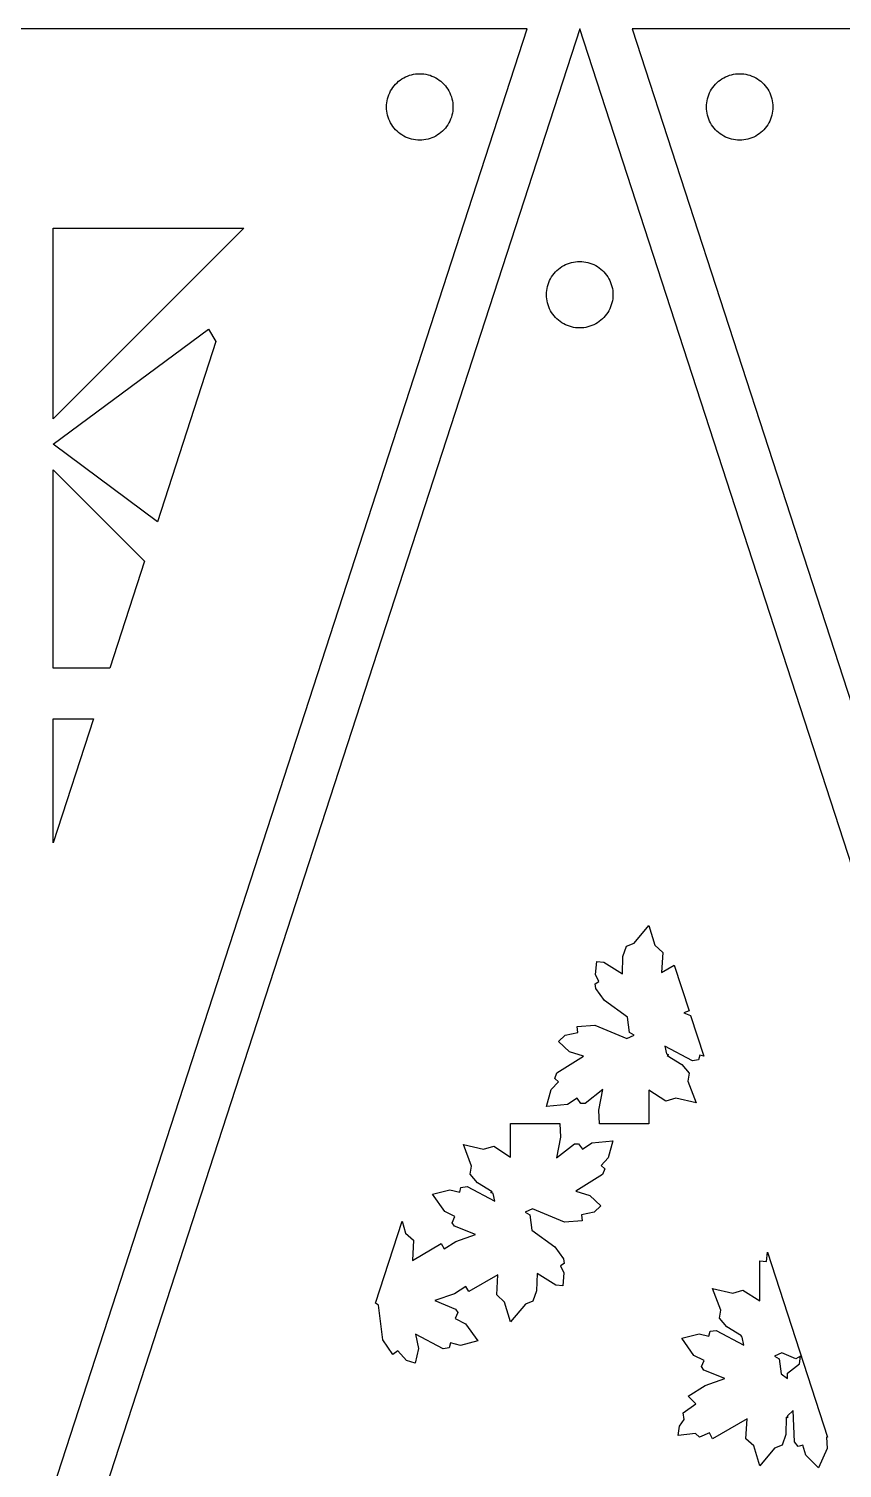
# Model space of a CAD drawing. Header units: metres. Extents: x 20 to 1108, y 20 to 251.
# Drawn here: x 218.2 to 267.1, y 164.2 to 250.8 of the extents above; entities that cross this region are included whole.
import ezdxf

# ---------------------------------------------------------------- set-up
doc = ezdxf.new("R2010")
doc.units = ezdxf.units.M

msp = doc.modelspace()

# ---------------------------------------------------------------- linework, layer by layer
for p, q in [((248.154, 250.826), (98.1544, 250.826)), ((173.154, 20.0001), (248.154, 250.826)), ((251.309, 250.826), (176.309, 20)), ((326.309, 20), (251.309, 250.826)), ((404.463, 250.826), (254.463, 250.826)), ((254.463, 250.826), (329.463, 20.0001)), ((240.407, 247.665), (240.507, 247.742)), ((240.507, 247.742), (240.61, 247.813)), ((240.61, 247.813), (240.719, 247.877)), ((240.719, 247.877), (240.831, 247.934)), ((240.831, 247.934), (240.946, 247.984)), ((240.946, 247.984), (241.065, 248.026)), ((241.065, 248.026), (241.185, 248.062)), ((241.185, 248.062), (241.308, 248.089)), ((241.308, 248.089), (241.432, 248.109)), ((241.432, 248.109), (241.557, 248.12)), ((241.557, 248.12), (241.683, 248.124)), ((241.683, 248.124), (241.808, 248.12)), ((241.808, 248.12), (241.933, 248.109)), ((241.933, 248.109), (242.057, 248.089)), ((242.057, 248.089), (242.18, 248.062)), ((242.18, 248.062), (242.3, 248.026)), ((242.3, 248.026), (242.418, 247.984)), ((242.418, 247.984), (242.534, 247.934)), ((242.534, 247.934), (242.646, 247.877)), ((242.646, 247.877), (242.754, 247.813)), ((242.754, 247.813), (242.858, 247.742)), ((242.858, 247.742), (242.957, 247.665)), ((259.66, 247.665), (259.76, 247.742)), ((259.76, 247.742), (259.864, 247.813)), ((259.864, 247.813), (259.972, 247.877)), ((259.972, 247.877), (260.083, 247.934)), ((260.083, 247.934), (260.2, 247.984)), ((260.2, 247.984), (260.318, 248.026)), ((260.318, 248.026), (260.438, 248.062)), ((260.438, 248.062), (260.561, 248.089)), ((260.561, 248.089), (260.685, 248.109)), ((260.685, 248.109), (260.81, 248.12)), ((260.81, 248.12), (260.935, 248.124)), ((260.935, 248.124), (261.061, 248.12)), ((261.061, 248.12), (261.186, 248.109)), ((261.186, 248.109), (261.31, 248.089)), ((261.31, 248.089), (261.433, 248.062)), ((261.433, 248.062), (261.553, 248.026)), ((261.553, 248.026), (261.671, 247.984)), ((261.671, 247.984), (261.786, 247.934)), ((261.786, 247.934), (261.899, 247.877)), ((261.899, 247.877), (262.007, 247.813)), ((262.007, 247.813), (262.111, 247.742)), ((262.111, 247.742), (262.21, 247.665)), ((239.78, 246.742), (239.822, 246.86)), ((239.822, 246.86), (239.872, 246.976)), ((239.872, 246.976), (239.93, 247.087)), ((239.93, 247.087), (239.993, 247.195)), ((239.993, 247.195), (240.065, 247.3)), ((240.065, 247.3), (240.141, 247.399)), ((240.141, 247.399), (240.225, 247.493)), ((240.225, 247.493), (240.314, 247.582)), ((240.314, 247.582), (240.407, 247.665)), ((242.957, 247.665), (243.052, 247.582)), ((243.052, 247.582), (243.14, 247.493)), ((243.14, 247.493), (243.224, 247.399)), ((243.224, 247.399), (243.3, 247.3)), ((243.3, 247.3), (243.371, 247.195)), ((243.371, 247.195), (243.435, 247.087)), ((243.435, 247.087), (243.492, 246.976)), ((243.492, 246.976), (243.542, 246.86)), ((243.542, 246.86), (243.584, 246.742)), ((259.034, 246.742), (259.076, 246.86)), ((259.076, 246.86), (259.125, 246.976)), ((259.125, 246.976), (259.183, 247.087)), ((259.183, 247.087), (259.246, 247.195)), ((259.246, 247.195), (259.318, 247.3)), ((259.318, 247.3), (259.394, 247.399)), ((259.394, 247.399), (259.478, 247.493)), ((259.478, 247.493), (259.566, 247.582)), ((259.566, 247.582), (259.66, 247.665)), ((262.21, 247.665), (262.304, 247.582)), ((262.304, 247.582), (262.393, 247.493)), ((262.393, 247.493), (262.477, 247.399)), ((262.477, 247.399), (262.553, 247.3)), ((262.553, 247.3), (262.624, 247.195)), ((262.624, 247.195), (262.688, 247.087)), ((262.688, 247.087), (262.745, 246.976)), ((262.745, 246.976), (262.795, 246.86)), ((262.795, 246.86), (262.837, 246.742)), ((239.683, 246.124), (239.687, 246.249)), ((239.687, 245.998), (239.683, 246.124)), ((239.687, 246.249), (239.698, 246.375)), ((239.698, 245.873), (239.687, 245.998)), ((239.698, 246.375), (239.718, 246.499)), ((239.718, 246.499), (239.745, 246.621)), ((239.745, 246.621), (239.78, 246.742)), ((243.584, 246.742), (243.619, 246.621)), ((243.619, 246.621), (243.647, 246.499)), ((243.647, 246.499), (243.666, 246.375)), ((243.666, 246.375), (243.678, 246.249)), ((243.678, 245.998), (243.666, 245.873)), ((243.678, 246.249), (243.683, 246.124)), ((243.683, 246.124), (243.678, 245.998)), ((258.935, 246.124), (258.94, 246.249)), ((258.94, 245.998), (258.935, 246.124)), ((258.94, 246.249), (258.951, 246.375)), ((258.951, 245.873), (258.94, 245.998)), ((258.951, 246.375), (258.971, 246.499)), ((258.971, 246.499), (258.998, 246.621)), ((258.998, 246.621), (259.034, 246.742)), ((262.837, 246.742), (262.872, 246.621)), ((262.872, 246.621), (262.9, 246.499)), ((262.9, 246.499), (262.919, 246.375)), ((262.919, 246.375), (262.931, 246.249)), ((262.931, 245.998), (262.919, 245.873)), ((262.931, 246.249), (262.935, 246.124)), ((262.935, 246.124), (262.931, 245.998)), ((239.718, 245.749), (239.698, 245.873)), ((239.745, 245.627), (239.718, 245.749)), ((239.78, 245.506), (239.745, 245.627)), ((239.822, 245.388), (239.78, 245.506)), ((239.872, 245.273), (239.822, 245.388)), ((239.93, 245.16), (239.872, 245.273)), ((239.993, 245.052), (239.93, 245.16)), ((243.435, 245.16), (243.371, 245.052)), ((243.492, 245.273), (243.435, 245.16)), ((243.542, 245.388), (243.492, 245.273)), ((243.584, 245.506), (243.542, 245.388)), ((243.619, 245.627), (243.584, 245.506)), ((243.647, 245.749), (243.619, 245.627)), ((243.666, 245.873), (243.647, 245.749)), ((258.971, 245.749), (258.951, 245.873)), ((258.998, 245.627), (258.971, 245.749)), ((259.034, 245.506), (258.998, 245.627)), ((259.076, 245.388), (259.034, 245.506)), ((259.125, 245.273), (259.076, 245.388)), ((259.183, 245.16), (259.125, 245.273)), ((259.246, 245.052), (259.183, 245.16)), ((262.688, 245.16), (262.624, 245.052)), ((262.745, 245.273), (262.688, 245.16)), ((262.795, 245.388), (262.745, 245.273)), ((262.837, 245.506), (262.795, 245.388)), ((262.872, 245.627), (262.837, 245.506)), ((262.9, 245.749), (262.872, 245.627)), ((262.919, 245.873), (262.9, 245.749)), ((240.065, 244.948), (239.993, 245.052)), ((240.141, 244.849), (240.065, 244.948)), ((240.225, 244.755), (240.141, 244.849)), ((240.314, 244.666), (240.225, 244.755)), ((240.407, 244.583), (240.314, 244.666)), ((240.507, 244.506), (240.407, 244.583)), ((240.61, 244.436), (240.507, 244.506)), ((240.719, 244.371), (240.61, 244.436)), ((240.831, 244.315), (240.719, 244.371)), ((240.946, 244.265), (240.831, 244.315)), ((241.065, 244.222), (240.946, 244.265)), ((242.418, 244.265), (242.3, 244.222)), ((242.534, 244.315), (242.418, 244.265)), ((242.646, 244.371), (242.534, 244.315)), ((242.754, 244.436), (242.646, 244.371)), ((242.858, 244.506), (242.754, 244.436)), ((242.957, 244.583), (242.858, 244.506)), ((243.052, 244.666), (242.957, 244.583)), ((243.14, 244.755), (243.052, 244.666)), ((243.224, 244.849), (243.14, 244.755)), ((243.3, 244.948), (243.224, 244.849)), ((243.371, 245.052), (243.3, 244.948)), ((259.318, 244.948), (259.246, 245.052)), ((259.394, 244.849), (259.318, 244.948)), ((259.478, 244.755), (259.394, 244.849)), ((259.566, 244.666), (259.478, 244.755)), ((259.66, 244.583), (259.566, 244.666)), ((259.76, 244.506), (259.66, 244.583)), ((259.864, 244.436), (259.76, 244.506)), ((259.972, 244.371), (259.864, 244.436)), ((260.083, 244.315), (259.972, 244.371)), ((260.2, 244.265), (260.083, 244.315)), ((260.318, 244.222), (260.2, 244.265)), ((261.671, 244.265), (261.553, 244.222)), ((261.786, 244.315), (261.671, 244.265)), ((261.899, 244.371), (261.786, 244.315)), ((262.007, 244.436), (261.899, 244.371)), ((262.111, 244.506), (262.007, 244.436)), ((262.21, 244.583), (262.111, 244.506)), ((262.304, 244.666), (262.21, 244.583)), ((262.393, 244.755), (262.304, 244.666)), ((262.477, 244.849), (262.393, 244.755)), ((262.553, 244.948), (262.477, 244.849)), ((262.624, 245.052), (262.553, 244.948)), ((241.185, 244.187), (241.065, 244.222)), ((241.308, 244.159), (241.185, 244.187)), ((241.432, 244.14), (241.308, 244.159)), ((241.557, 244.128), (241.432, 244.14)), ((241.683, 244.124), (241.557, 244.128)), ((241.808, 244.128), (241.683, 244.124)), ((241.933, 244.14), (241.808, 244.128)), ((242.057, 244.159), (241.933, 244.14)), ((242.18, 244.187), (242.057, 244.159)), ((242.3, 244.222), (242.18, 244.187)), ((260.438, 244.187), (260.318, 244.222)), ((260.561, 244.159), (260.438, 244.187)), ((260.685, 244.14), (260.561, 244.159)), ((260.81, 244.128), (260.685, 244.14)), ((260.935, 244.124), (260.81, 244.128)), ((261.061, 244.128), (260.935, 244.124)), ((261.186, 244.14), (261.061, 244.128)), ((261.31, 244.159), (261.186, 244.14)), ((261.433, 244.187), (261.31, 244.159)), ((261.553, 244.222), (261.433, 244.187)), ((219.622, 238.826), (231.091, 238.826)), ((231.091, 238.826), (219.622, 227.357)), ((219.622, 227.357), (219.622, 238.826)), ((250.034, 236.367), (250.133, 236.444)), ((250.133, 236.444), (250.238, 236.515)), ((250.238, 236.515), (250.345, 236.579)), ((250.345, 236.579), (250.457, 236.636)), ((250.457, 236.636), (250.572, 236.686)), ((250.572, 236.686), (250.691, 236.728)), ((250.691, 236.728), (250.812, 236.763)), ((250.812, 236.763), (250.934, 236.791)), ((250.934, 236.791), (251.058, 236.81)), ((251.058, 236.81), (251.183, 236.822)), ((251.183, 236.822), (251.309, 236.826)), ((251.309, 236.826), (251.435, 236.822)), ((251.435, 236.822), (251.56, 236.81)), ((251.56, 236.81), (251.684, 236.791)), ((251.684, 236.791), (251.806, 236.763)), ((251.806, 236.763), (251.927, 236.728)), ((251.927, 236.728), (252.045, 236.686)), ((252.045, 236.686), (252.16, 236.636)), ((252.16, 236.636), (252.273, 236.579)), ((252.273, 236.579), (252.38, 236.515)), ((252.38, 236.515), (252.485, 236.444)), ((252.485, 236.444), (252.583, 236.367)), ((249.449, 235.562), (249.499, 235.678)), ((249.499, 235.678), (249.556, 235.79)), ((249.556, 235.79), (249.62, 235.898)), ((249.62, 235.898), (249.691, 236.002)), ((249.691, 236.002), (249.768, 236.101)), ((249.768, 236.101), (249.851, 236.195)), ((249.851, 236.195), (249.94, 236.284)), ((249.94, 236.284), (250.034, 236.367)), ((252.583, 236.367), (252.678, 236.284)), ((252.678, 236.284), (252.767, 236.195)), ((252.767, 236.195), (252.85, 236.101)), ((252.85, 236.101), (252.927, 236.002)), ((252.927, 236.002), (252.997, 235.898)), ((252.997, 235.898), (253.062, 235.79)), ((253.062, 235.79), (253.118, 235.678)), ((253.118, 235.678), (253.168, 235.562)), ((249.309, 234.826), (249.313, 234.952)), ((249.313, 234.701), (249.309, 234.826)), ((249.313, 234.952), (249.324, 235.077)), ((249.324, 234.576), (249.313, 234.701)), ((249.324, 235.077), (249.344, 235.201)), ((249.344, 235.201), (249.371, 235.324)), ((249.371, 235.324), (249.406, 235.444)), ((249.406, 235.444), (249.449, 235.562)), ((253.168, 235.562), (253.211, 235.444)), ((253.211, 235.444), (253.246, 235.324)), ((253.246, 235.324), (253.274, 235.201)), ((253.274, 235.201), (253.293, 235.077)), ((253.293, 235.077), (253.305, 234.952)), ((253.305, 234.701), (253.293, 234.576)), ((253.305, 234.952), (253.309, 234.826)), ((253.309, 234.826), (253.305, 234.701)), ((249.344, 234.451), (249.324, 234.576)), ((249.371, 234.329), (249.344, 234.451)), ((249.406, 234.208), (249.371, 234.329)), ((249.449, 234.09), (249.406, 234.208)), ((249.499, 233.975), (249.449, 234.09)), ((249.556, 233.863), (249.499, 233.975)), ((249.62, 233.755), (249.556, 233.863)), ((253.062, 233.863), (252.997, 233.755)), ((253.118, 233.975), (253.062, 233.863)), ((253.168, 234.09), (253.118, 233.975)), ((253.211, 234.208), (253.168, 234.09)), ((253.246, 234.329), (253.211, 234.208)), ((253.274, 234.451), (253.246, 234.329)), ((253.293, 234.576), (253.274, 234.451)), ((249.691, 233.651), (249.62, 233.755)), ((249.768, 233.551), (249.691, 233.651)), ((249.851, 233.457), (249.768, 233.551)), ((249.94, 233.368), (249.851, 233.457)), ((250.034, 233.285), (249.94, 233.368)), ((250.133, 233.208), (250.034, 233.285)), ((250.238, 233.138), (250.133, 233.208)), ((250.345, 233.074), (250.238, 233.138)), ((250.457, 233.017), (250.345, 233.074)), ((250.572, 232.967), (250.457, 233.017)), ((252.16, 233.017), (252.045, 232.967)), ((252.273, 233.074), (252.16, 233.017)), ((252.38, 233.138), (252.273, 233.074)), ((252.485, 233.208), (252.38, 233.138)), ((252.583, 233.285), (252.485, 233.208)), ((252.678, 233.368), (252.583, 233.285)), ((252.767, 233.457), (252.678, 233.368)), ((252.85, 233.551), (252.767, 233.457)), ((252.927, 233.651), (252.85, 233.551)), ((252.997, 233.755), (252.927, 233.651)), ((219.624, 225.826), (228.964, 232.757)), ((228.964, 232.757), (229.42, 232.002)), ((250.691, 232.924), (250.572, 232.967)), ((250.812, 232.889), (250.691, 232.924)), ((250.934, 232.862), (250.812, 232.889)), ((251.058, 232.842), (250.934, 232.862)), ((251.183, 232.83), (251.058, 232.842)), ((251.309, 232.826), (251.183, 232.83)), ((251.435, 232.83), (251.309, 232.826)), ((251.56, 232.842), (251.435, 232.83)), ((251.684, 232.862), (251.56, 232.842)), ((251.806, 232.889), (251.684, 232.862)), ((251.927, 232.924), (251.806, 232.889)), ((252.045, 232.967), (251.927, 232.924)), ((229.42, 232.002), (225.9, 221.169)), ((225.9, 221.169), (219.624, 225.826)), ((219.622, 212.352), (219.622, 224.296)), ((219.622, 224.296), (225.128, 218.79)), ((225.128, 218.79), (223.035, 212.352)), ((223.035, 212.352), (219.622, 212.352)), ((219.622, 209.301), (222.044, 209.301)), ((222.044, 209.301), (219.622, 201.846)), ((219.622, 201.846), (219.622, 209.301)), ((254.578, 195.81), (255.474, 196.883)), ((255.474, 196.883), (255.832, 195.681)), ((254.132, 195.634), (254.578, 195.81)), ((253.875, 193.959), (253.902, 194.999)), ((253.902, 194.999), (254.132, 195.634)), ((255.832, 195.681), (256.303, 195.259)), ((256.303, 195.259), (256.237, 194.05)), ((252.267, 193.932), (252.332, 194.718)), ((252.332, 194.718), (252.751, 194.673)), ((252.751, 194.673), (253.875, 193.959)), ((256.237, 194.05), (256.996, 194.491)), ((256.996, 194.491), (257.891, 191.735)), ((252.238, 193.364), (252.459, 193.506)), ((252.281, 193.083), (252.238, 193.364)), ((252.459, 193.506), (252.267, 193.932)), ((252.803, 192.353), (252.281, 193.083)), ((254.192, 191.349), (252.803, 192.353)), ((257.891, 191.735), (257.578, 191.628)), ((257.578, 191.628), (257.979, 191.465)), ((257.979, 191.465), (258.774, 189.019)), ((251.155, 190.802), (252.217, 190.885)), ((251.203, 190.438), (251.155, 190.802)), ((252.217, 190.885), (254.154, 190.081)), ((254.313, 190.435), (254.192, 191.349)), ((250.03, 189.903), (250.437, 190.284)), ((250.695, 189.283), (250.03, 189.903)), ((250.437, 190.284), (251.203, 190.438)), ((254.154, 190.081), (254.588, 190.274)), ((254.588, 190.274), (254.313, 190.435)), ((249.941, 188.014), (251.542, 189.014)), ((251.542, 189.014), (250.695, 189.283)), ((258.091, 188.731), (256.423, 189.618)), ((256.423, 189.618), (256.524, 189.16)), ((256.524, 189.16), (256.655, 189.093)), ((256.655, 189.093), (256.574, 189.051)), ((256.574, 189.051), (257.463, 188.51)), ((258.529, 189.08), (258.458, 188.784)), ((258.774, 189.019), (258.529, 189.08)), ((249.804, 187.667), (249.941, 188.014)), ((257.463, 188.51), (257.896, 187.991)), ((257.896, 187.991), (257.825, 187.511)), ((258.458, 188.784), (258.091, 188.731)), ((249.593, 187.011), (250.024, 187.461)), ((250.024, 187.461), (249.804, 187.667)), ((257.825, 187.511), (258.31, 186.203)), ((249.308, 185.977), (249.593, 187.011)), ((251.151, 186.477), (250.571, 186.096)), ((251.38, 186.155), (251.151, 186.477)), ((252.703, 187.007), (251.632, 186.174)), ((252.465, 185.772), (252.703, 187.007)), ((256.487, 186.299), (255.473, 186.959)), ((255.473, 186.959), (255.478, 184.951)), ((257.091, 186.495), (256.487, 186.299)), ((258.31, 186.203), (257.091, 186.495)), ((250.571, 186.096), (249.308, 185.977)), ((251.632, 186.174), (251.38, 186.155)), ((252.502, 184.951), (252.465, 185.772)), ((247.145, 182.944), (247.14, 184.952)), ((247.14, 184.952), (250.115, 184.952)), ((250.115, 184.952), (250.153, 184.13)), ((255.478, 184.951), (252.502, 184.951)), ((244.792, 182.392), (244.308, 183.7)), ((244.308, 183.7), (245.527, 183.408)), ((245.527, 183.408), (246.131, 183.603)), ((246.131, 183.603), (247.145, 182.944)), ((250.153, 184.13), (249.914, 182.895)), ((249.914, 182.895), (250.986, 183.729)), ((250.986, 183.729), (251.238, 183.747)), ((251.238, 183.747), (251.467, 183.425)), ((251.467, 183.425), (252.046, 183.807)), ((252.046, 183.807), (253.31, 183.926)), ((253.31, 183.926), (253.025, 182.891)), ((253.025, 182.891), (252.594, 182.442)), ((244.722, 181.912), (244.792, 182.392)), ((245.154, 181.393), (244.722, 181.912)), ((252.677, 181.889), (251.075, 180.889)), ((252.594, 182.442), (252.814, 182.235)), ((252.814, 182.235), (252.677, 181.889)), ((244.089, 180.823), (244.159, 181.118)), ((244.159, 181.118), (244.527, 181.172)), ((244.527, 181.172), (246.195, 180.284)), ((246.043, 180.852), (245.154, 181.393)), ((242.447, 180.7), (243.49, 180.971)), ((243.183, 179.663), (242.447, 180.7)), ((243.49, 180.971), (244.089, 180.823)), ((245.962, 180.809), (246.043, 180.852)), ((246.094, 180.743), (245.962, 180.809)), ((246.195, 180.284), (246.094, 180.743)), ((251.075, 180.889), (251.923, 180.62)), ((251.923, 180.62), (252.587, 180)), ((243.801, 179.356), (243.183, 179.663)), ((243.639, 178.994), (243.801, 179.356)), ((248.463, 179.822), (248.029, 179.628)), ((248.029, 179.628), (248.305, 179.468)), ((248.305, 179.468), (248.426, 178.553)), ((250.401, 179.018), (248.463, 179.822)), ((252.181, 179.619), (251.414, 179.464)), ((251.414, 179.464), (251.462, 179.101)), ((252.587, 180), (252.181, 179.619)), ((239.015, 174.156), (240.616, 179.087)), ((240.616, 179.087), (240.833, 178.36)), ((243.78, 178.786), (243.639, 178.994)), ((245.039, 178.275), (243.78, 178.786)), ((248.426, 178.553), (249.815, 177.55)), ((251.462, 179.101), (250.401, 179.018)), ((240.833, 178.36), (241.304, 177.938)), ((241.304, 177.938), (241.238, 176.728)), ((241.238, 176.728), (242.977, 177.736)), ((242.977, 177.736), (243.157, 177.423)), ((243.157, 177.423), (243.848, 177.865)), ((243.848, 177.865), (245.039, 178.275)), ((249.815, 177.55), (250.336, 176.819)), ((250.336, 176.819), (250.38, 176.538)), ((262.144, 174.284), (262.138, 176.696)), ((262.138, 176.696), (262.548, 176.652)), ((262.548, 176.652), (262.606, 177.225)), ((262.606, 177.225), (266.221, 166.098)), ((246.381, 175.853), (244.642, 174.844)), ((246.315, 174.644), (246.381, 175.853)), ((248.742, 175.943), (248.716, 174.903)), ((249.866, 175.229), (248.742, 175.943)), ((250.38, 176.538), (250.158, 176.396)), ((250.158, 176.396), (250.351, 175.971)), ((250.351, 175.971), (250.285, 175.185)), ((244.461, 175.157), (243.768, 174.716)), ((244.642, 174.844), (244.461, 175.157)), ((250.285, 175.185), (249.866, 175.229)), ((259.791, 173.732), (259.308, 175.041)), ((259.308, 175.041), (260.527, 174.747)), ((260.527, 174.747), (261.132, 174.943)), ((261.132, 174.943), (262.144, 174.284)), ((239.194, 174.028), (239.015, 174.156)), ((243.768, 174.716), (242.581, 174.305)), ((242.581, 174.305), (243.837, 173.795)), ((246.785, 174.221), (246.315, 174.644)), ((247.144, 173.02), (246.785, 174.221)), ((248.039, 174.092), (247.144, 173.02)), ((248.486, 174.269), (248.039, 174.092)), ((248.716, 174.903), (248.486, 174.269)), ((239.467, 171.944), (239.194, 174.028)), ((243.98, 173.587), (243.818, 173.225)), ((243.818, 173.225), (244.436, 172.917)), ((243.837, 173.795), (243.98, 173.587)), ((259.722, 173.252), (259.791, 173.732)), ((260.154, 172.733), (259.722, 173.252)), ((244.436, 172.917), (245.171, 171.881)), ((259.088, 172.162), (259.158, 172.457)), ((259.158, 172.457), (259.524, 172.512)), ((259.524, 172.512), (261.195, 171.624)), ((261.041, 172.192), (260.154, 172.733)), ((240.07, 171.067), (239.467, 171.944)), ((243.091, 171.41), (241.423, 172.296)), ((241.423, 172.296), (241.614, 171.43)), ((243.529, 171.759), (243.459, 171.463)), ((244.128, 171.611), (243.529, 171.759)), ((245.171, 171.881), (244.128, 171.611)), ((257.446, 172.04), (258.488, 172.311)), ((258.182, 171.004), (257.446, 172.04)), ((258.488, 172.311), (259.088, 172.162)), ((261.014, 172.177), (261.041, 172.192)), ((261.09, 172.1), (261.014, 172.177)), ((261.195, 171.624), (261.09, 172.1)), ((240.36, 171.291), (240.07, 171.067)), ((240.876, 170.703), (240.36, 171.291)), ((241.409, 170.543), (240.876, 170.703)), ((241.614, 171.43), (241.409, 170.543)), ((243.459, 171.463), (243.091, 171.41)), ((258.8, 170.696), (258.182, 171.004)), ((258.639, 170.334), (258.8, 170.696)), ((263.462, 171.162), (263.029, 170.967)), ((263.029, 170.967), (263.304, 170.808)), ((263.304, 170.808), (263.424, 169.893)), ((264.312, 170.809), (263.462, 171.162)), ((264.591, 170.967), (264.312, 170.809)), ((264.543, 170.497), (264.591, 170.967)), ((258.78, 170.126), (258.639, 170.334)), ((260.038, 169.615), (258.78, 170.126)), ((263.424, 169.893), (263.808, 169.616)), ((263.808, 169.616), (263.809, 169.935)), ((263.809, 169.935), (264.543, 170.497)), ((257.829, 168.554), (258.85, 169.205)), ((258.85, 169.205), (260.038, 169.615)), ((257.525, 167.546), (258.289, 168.09)), ((258.289, 168.09), (257.829, 168.554)), ((257.604, 167.145), (257.525, 167.546)), ((261.379, 167.192), (259.294, 165.982)), ((261.314, 165.985), (261.379, 167.192)), ((263.741, 167.285), (263.716, 166.243)), ((263.808, 167.246), (263.741, 167.285)), ((264.156, 167.7), (263.808, 167.381)), ((263.808, 167.381), (263.808, 167.246)), ((264.225, 165.811), (264.156, 167.7)), ((257.229, 166.199), (257.305, 166.758)), ((258.267, 166.304), (257.229, 166.199)), ((257.305, 166.758), (257.604, 167.145)), ((258.527, 166.085), (258.267, 166.304)), ((259.124, 166.358), (258.527, 166.085)), ((259.294, 165.982), (259.124, 166.358)), ((261.785, 165.563), (261.314, 165.985)), ((262.143, 164.36), (261.785, 165.563)), ((263.038, 165.432), (262.143, 164.36)), ((263.485, 165.609), (263.038, 165.432)), ((263.716, 166.243), (263.485, 165.609)), ((264.452, 165.52), (264.225, 165.811)), ((264.743, 165.606), (264.452, 165.52)), ((264.916, 165.011), (264.743, 165.606)), ((266.221, 166.098), (266.157, 166.092)), ((266.157, 166.092), (266.198, 165.399)), ((265.67, 164.244), (264.916, 165.011)), ((266.198, 165.399), (265.67, 164.244))]:
    msp.add_line(p, q)

doc.saveas('drawing.dxf')
